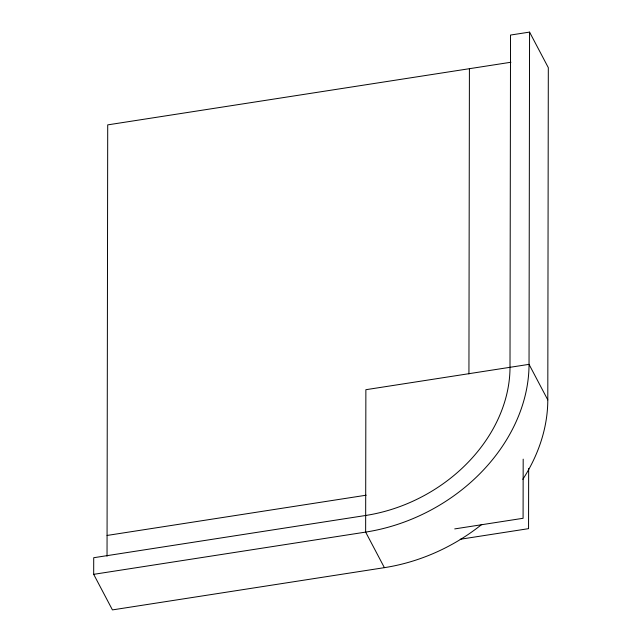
<?xml version="1.0" encoding="UTF-8"?>
<svg xmlns="http://www.w3.org/2000/svg" width="642" height="642" viewBox="0 0 642 642"><rect width="100%" height="100%" fill="white"/><g stroke="black" fill="none" stroke-linecap="round" stroke-linejoin="round"><path stroke-width="0.96" d="M481.725 524.466A169.777 136.826 -27.8 0 1 384.397 567.656L112.438 609.9L93.684 574.333L93.716 557.721L365.667 515.478A149.963 120.865 -27.8 0 0 510.005 367.312L510.526 35.053L529.562 32.1L548.316 67.667L547.795 399.918A169.777 136.826 -27.8 0 1 522.821 479.317M107.037 556.213L107.712 124.877L510.952 62.242M468.933 373.933L469.414 68.694M523.182 459.15L523.086 518.287L454.729 528.904M528.655 468.516L528.559 528.655L460.202 539.272M529.562 32.1L529.04 364.351L547.795 399.918M107.07 535.452L366.173 495.207M93.684 574.333L365.643 532.098A169.777 136.826 -27.8 0 0 529.04 364.351L365.868 389.702L365.643 532.098L384.397 567.656"/></g></svg>
